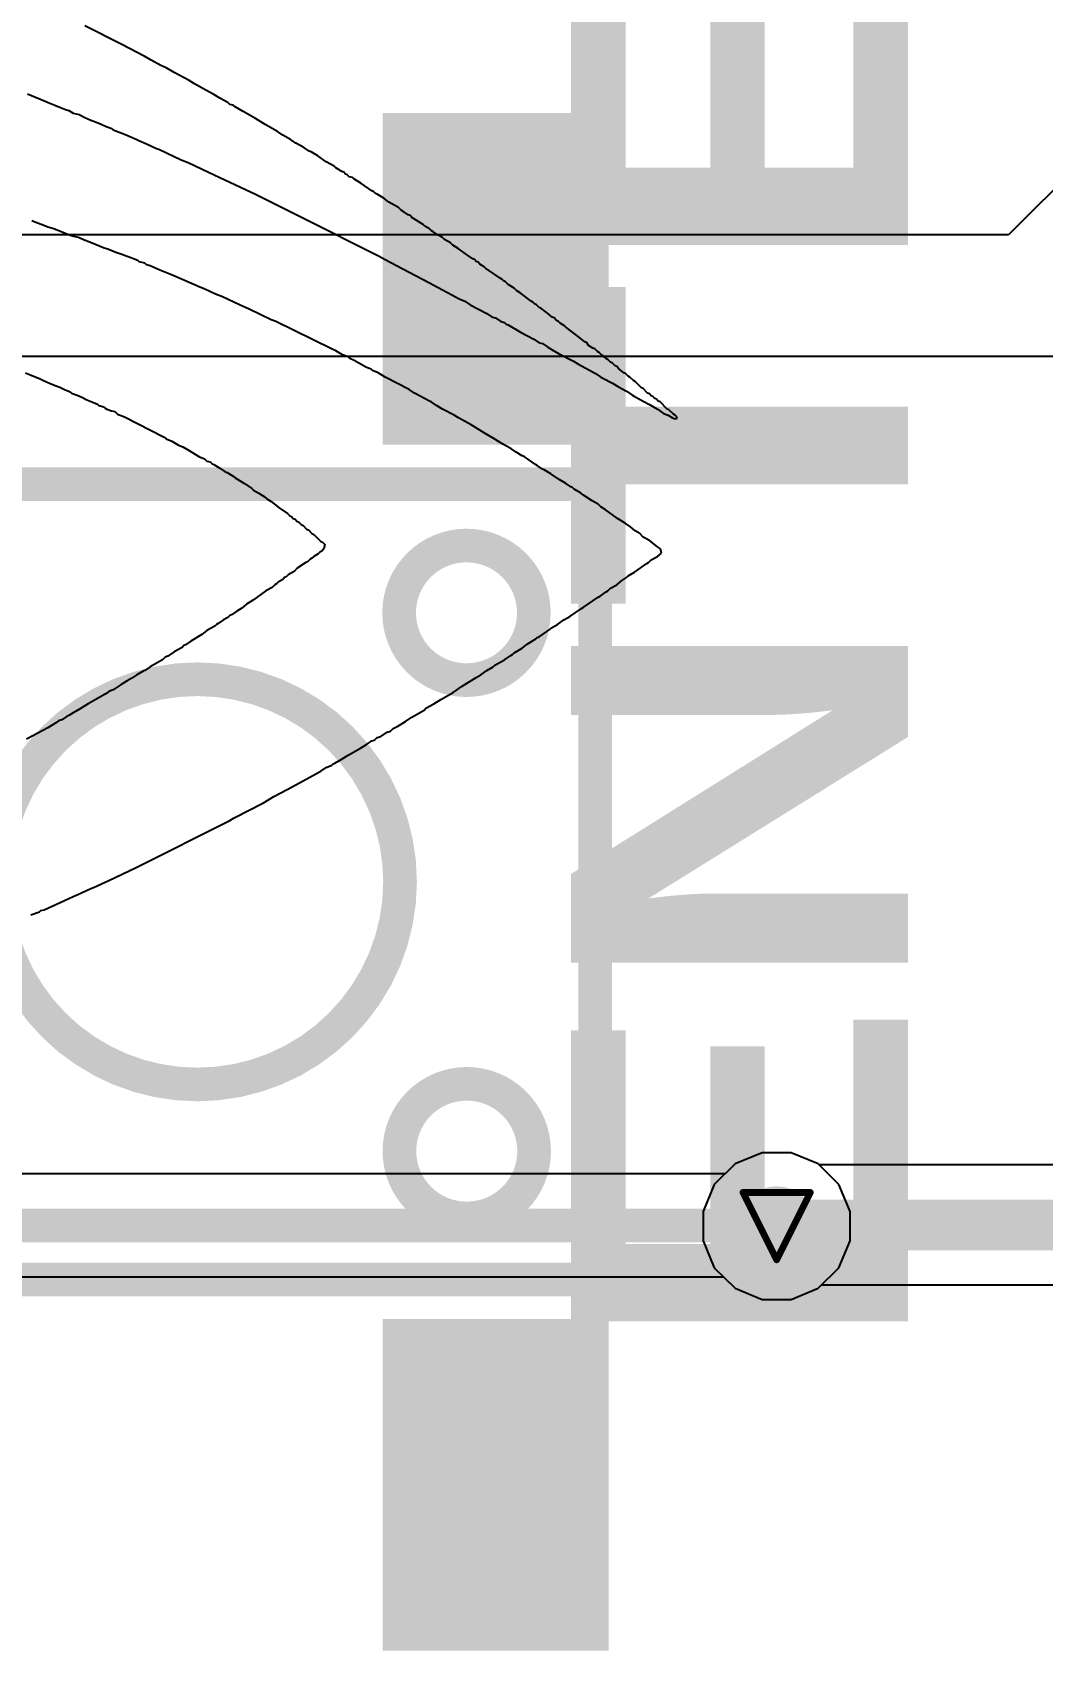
# Model space of a CAD drawing. Header units: inches. Extents: x 0 to 5359, y 0 to 5098.
# Drawn here: x 80.66 to 88.27, y 16.5 to 28.71 of the extents above; entities that cross this region are included whole.
import ezdxf

# ---------------------------------------------------------------- set-up
doc = ezdxf.new("R2010")
doc.units = ezdxf.units.IN
for name, color, linetype in [('Bottom Layer', 5, 'Continuous'), ('Bottom Overlay', 54, 'Continuous'), ('Drill Drawing', 1, 'Continuous'), ('Layer 1', 16, 'Continuous'), ('Layer 2', 76, 'Continuous'), ('Top Layer', 1, 'Continuous'), ('Top Overlay', 2, 'Continuous'), ('Top Paste', 8, 'Continuous'), ('Top Solder', 216, 'Continuous'), ('Via Holes', 16, 'Continuous')]:
    doc.layers.add(name, color=color, linetype=linetype)
doc.styles.add('Arial Black_Bold', font='', dxfattribs={"height": 0.2})
doc.styles.get('Arial Black_Bold').set_extended_font_data('Arial Black', bold=True)

# ---------------------------------------------------------------- blocks, each defined once
blk = doc.blocks.new('TS_1002S_12026C_56')
at = {"layer": 'Top Layer'}
for points in [[(-5.7, 3), (-3.4, 3), (-3.4, 1.5), (-5.7, 1.5)], [(3.4, 3), (5.7, 3), (5.7, 1.5), (3.4, 1.5)], [(-5.7, -1.5), (-3.4, -1.5), (-3.4, -3), (-5.7, -3)], [(3.4, -1.5), (5.7, -1.5), (5.7, -3), (3.4, -3)]]:
    blk.add_hatch(color=1, dxfattribs=at).paths.add_polyline_path(points)
at = {"layer": 'Top Paste'}
for points in [[(-5.7, 3), (-3.4, 3), (-3.4, 1.5), (-5.7, 1.5)], [(3.4, 3), (5.7, 3), (5.7, 1.5), (3.4, 1.5)], [(-5.7, -1.5), (-3.4, -1.5), (-3.4, -3), (-5.7, -3)], [(3.4, -1.5), (5.7, -1.5), (5.7, -3), (3.4, -3)]]:
    blk.add_hatch(color=8, dxfattribs=at).paths.add_polyline_path(points)
at = {"layer": 'Top Solder'}
for points in [[(-5.801, 3.102), (-3.298, 3.102), (-3.298, 1.398), (-5.801, 1.398)], [(3.298, 3.101), (5.801, 3.101), (5.801, 1.398), (3.298, 1.398)], [(-5.801, -1.398), (-3.298, -1.398), (-3.298, -3.102), (-5.801, -3.102)], [(3.298, -1.398), (5.801, -1.398), (5.801, -3.102), (3.298, -3.102)]]:
    blk.add_hatch(color=216, dxfattribs=at).paths.add_polyline_path(points)
at = {"layer": 'Top Overlay'}
for points in [[(3, 3, 0.254, 0.254, 0), (-3, 3, 0.254, 0.254, 0)], [(-3, -3, 0.254, 0.254, 0), (-3, 3, 0.254, 0.254, 0)], [(3, -3, 0.254, 0.254, 0), (3, 3, 0.254, 0.254, 0)], [(3, -3, 0.254, 0.254, 0), (-3, -3, 0.254, 0.254, 0)]]:
    blk.add_lwpolyline(points, format="xyseb", dxfattribs=at)
for points in [[(-3.063, 3, 0.127, 0.127, 1), (-2.936, 3, 0.127, 0.127, 1)], [(-3.063, 3, 0.127, 0.127, 1), (-2.936, 3, 0.127, 0.127, 1)], [(2.936, 3, 0.127, 0.127, 1), (3.063, 3, 0.127, 0.127, 1)], [(2.936, 3, 0.127, 0.127, 1), (3.063, 3, 0.127, 0.127, 1)], [(-1.522, 2.03, 0.254, 0.254, 1), (-2.538, 2.03, 0.254, 0.254, 1)], [(2.54, 2.032, 0.254, 0.254, 1), (1.524, 2.032, 0.254, 0.254, 1)], [(-2.601, 2.03, 0.127, 0.127, 1), (-2.474, 2.03, 0.127, 0.127, 1)], [(-1.585, 2.03, 0.127, 0.127, 1), (-1.458, 2.03, 0.127, 0.127, 1)], [(1.46, 2.032, 0.127, 0.127, 1), (1.587, 2.032, 0.127, 0.127, 1)], [(2.476, 2.032, 0.127, 0.127, 1), (2.603, 2.032, 0.127, 0.127, 1)], [(1.529, 0, 0.254, 0.254, 1), (-1.529, 0, 0.254, 0.254, 1)], [(-1.593, 0, 0.127, 0.127, 1), (-1.466, 0, 0.127, 0.127, 1)], [(1.466, 0, 0.127, 0.127, 1), (1.593, 0, 0.127, 0.127, 1)], [(-1.524, -2.032, 0.254, 0.254, 1), (-2.54, -2.032, 0.254, 0.254, 1)], [(2.54, -2.032, 0.254, 0.254, 1), (1.524, -2.032, 0.254, 0.254, 1)], [(-2.603, -2.032, 0.127, 0.127, 1), (-2.477, -2.032, 0.127, 0.127, 1)], [(-1.587, -2.032, 0.127, 0.127, 1), (-1.46, -2.032, 0.127, 0.127, 1)], [(1.46, -2.032, 0.127, 0.127, 1), (1.587, -2.032, 0.127, 0.127, 1)], [(2.476, -2.032, 0.127, 0.127, 1), (2.603, -2.032, 0.127, 0.127, 1)], [(-3.063, -3, 0.127, 0.127, 1), (-2.936, -3, 0.127, 0.127, 1)], [(-3.063, -3, 0.127, 0.127, 1), (-2.936, -3, 0.127, 0.127, 1)], [(2.936, -3, 0.127, 0.127, 1), (3.063, -3, 0.127, 0.127, 1)], [(2.936, -3, 0.127, 0.127, 1), (3.063, -3, 0.127, 0.127, 1)]]:
    blk.add_lwpolyline(points, format="xyseb", close=True, dxfattribs=at)

msp = doc.modelspace()

# ---------------------------------------------------------------- hatches: boundary and pattern name
at = {"layer": 'Bottom Layer'}
h = msp.add_hatch(color=5, dxfattribs=at)
edge = h.paths.add_edge_path()
edge.add_arc((86.269, 19.704), 0.3, 0, 360)
at = {"layer": 'Layer 1'}
h = msp.add_hatch(color=16, dxfattribs=at)
edge = h.paths.add_edge_path()
edge.add_arc((86.269, 19.704), 0.3, 0, 360)
at = {"layer": 'Layer 2'}
h = msp.add_hatch(color=76, dxfattribs=at)
edge = h.paths.add_edge_path()
edge.add_arc((86.269, 19.704), 0.3, 0, 360)
at = {"layer": 'Top Layer'}
h = msp.add_hatch(color=1, dxfattribs=at)
edge = h.paths.add_edge_path()
edge.add_arc((86.269, 19.704), 0.3, 0, 360)
at = {"layer": 'Via Holes'}
h = msp.add_hatch(color=7, dxfattribs=at)
edge = h.paths.add_edge_path()
edge.add_arc((86.269, 19.704), 0.15, 0, 360)

# ---------------------------------------------------------------- linework, layer by layer
at = {"layer": 'Bottom Layer'}
for p, q in [((85.955, 20.174), (85.88, 20.099)), ((86.159, 20.258), (85.955, 20.174)), ((86.379, 20.258), (86.159, 20.258)), ((86.583, 20.174), (86.379, 20.258)), ((86.739, 20.018), (86.583, 20.174)), ((85.88, 20.099), (44.917, 20.099)), ((86.823, 19.814), (86.739, 20.018)), ((86.823, 19.594), (86.823, 19.814)), ((86.739, 19.39), (86.823, 19.594)), ((44.882, 19.322), (85.868, 19.322)), ((85.868, 19.322), (85.955, 19.235)), ((86.583, 19.235), (86.739, 19.39)), ((85.955, 19.235), (86.159, 19.15)), ((86.379, 19.15), (86.583, 19.235)), ((86.159, 19.15), (86.379, 19.15))]:
    msp.add_line(p, q, dxfattribs=at)
for points in [[(44.882, 19.71, 0.254, 0.254, 0), (86.263, 19.71, 0.254, 0.254, 0)], [(86.263, 19.71, 0.254, 0.254, 0), (86.269, 19.704, 0.254, 0.254, 0)]]:
    msp.add_lwpolyline(points, format="xyseb", dxfattribs=at)
for points in [[(86.199, 19.71, 0.127, 0.127, 1), (86.326, 19.71, 0.127, 0.127, 1)], [(86.199, 19.71, 0.127, 0.127, 1), (86.326, 19.71, 0.127, 0.127, 1)], [(86.206, 19.704, 0.127, 0.127, 1), (86.333, 19.704, 0.127, 0.127, 1)]]:
    msp.add_lwpolyline(points, format="xyseb", close=True, dxfattribs=at)
at = {"layer": 'Bottom Overlay'}
for p, q in [((81.325, 28.623), (81.052, 28.762)), ((81.505, 28.529), (81.325, 28.623)), ((81.551, 28.503), (81.505, 28.529)), ((81.625, 28.463), (81.551, 28.503)), ((81.638, 28.456), (81.625, 28.463)), ((81.671, 28.443), (81.638, 28.456)), ((81.725, 28.409), (81.671, 28.443)), ((81.838, 28.349), (81.725, 28.409)), ((81.878, 28.323), (81.838, 28.349)), ((80.619, 28.249), (80.679, 28.223)), ((80.679, 28.223), (80.722, 28.206)), ((81.965, 28.276), (81.878, 28.323)), ((82.025, 28.243), (81.965, 28.276)), ((82.071, 28.216), (82.025, 28.243)), ((82.131, 28.183), (82.071, 28.216)), ((80.722, 28.206), (80.789, 28.179)), ((80.789, 28.179), (80.825, 28.163)), ((80.825, 28.163), (80.868, 28.146)), ((80.868, 28.146), (80.905, 28.129)), ((80.905, 28.129), (80.932, 28.123)), ((80.932, 28.123), (80.965, 28.103)), ((80.965, 28.103), (81.008, 28.093)), ((81.008, 28.093), (81.052, 28.069)), ((82.145, 28.169), (82.131, 28.183)), ((82.171, 28.163), (82.145, 28.169)), ((82.185, 28.149), (82.171, 28.163)), ((82.245, 28.116), (82.185, 28.149)), ((82.338, 28.063), (82.245, 28.116)), ((81.052, 28.069), (81.098, 28.049)), ((81.098, 28.049), (81.132, 28.036)), ((81.132, 28.036), (81.175, 28.019)), ((81.175, 28.019), (81.212, 28.003)), ((81.212, 28.003), (81.255, 27.986)), ((81.255, 27.986), (81.265, 27.976)), ((81.265, 27.976), (81.352, 27.943)), ((82.411, 28.016), (82.338, 28.063)), ((82.504, 27.963), (82.411, 28.016)), ((81.352, 27.943), (81.385, 27.93)), ((81.385, 27.93), (81.445, 27.903)), ((81.445, 27.903), (81.458, 27.896)), ((81.458, 27.896), (81.518, 27.87)), ((81.518, 27.87), (81.591, 27.836)), ((82.544, 27.936), (82.504, 27.963)), ((82.604, 27.903), (82.544, 27.936)), ((82.644, 27.876), (82.604, 27.903)), ((82.704, 27.843), (82.644, 27.876)), ((82.744, 27.816), (82.704, 27.843)), ((81.591, 27.836), (81.611, 27.83)), ((81.611, 27.83), (81.778, 27.75)), ((81.778, 27.75), (81.831, 27.73)), ((81.831, 27.73), (81.985, 27.656)), ((82.758, 27.81), (82.744, 27.816)), ((82.808, 27.78), (82.758, 27.81)), ((82.871, 27.736), (82.808, 27.78)), ((82.931, 27.703), (82.871, 27.736)), ((81.985, 27.656), (82.071, 27.616)), ((82.071, 27.616), (82.338, 27.49)), ((82.944, 27.69), (82.931, 27.703)), ((82.991, 27.663), (82.944, 27.69)), ((83.004, 27.656), (82.991, 27.663)), ((83.017, 27.643), (83.004, 27.656)), ((83.031, 27.636), (83.017, 27.643)), ((83.044, 27.623), (83.031, 27.636)), ((83.071, 27.616), (83.044, 27.623)), ((83.081, 27.606), (83.071, 27.616)), ((83.134, 27.573), (83.081, 27.606)), ((82.338, 27.49), (82.691, 27.316)), ((83.217, 27.516), (83.134, 27.573)), ((83.231, 27.51), (83.217, 27.516)), ((83.244, 27.496), (83.231, 27.51)), ((83.257, 27.49), (83.244, 27.496)), ((83.307, 27.46), (83.257, 27.49)), ((83.344, 27.43), (83.307, 27.46)), ((83.417, 27.39), (83.344, 27.43)), ((83.437, 27.37), (83.417, 27.39)), ((83.451, 27.363), (83.437, 27.37)), ((83.491, 27.336), (83.451, 27.363)), ((80.695, 27.273), (80.652, 27.29)), ((80.729, 27.26), (80.695, 27.273)), ((80.772, 27.243), (80.729, 27.26)), ((80.819, 27.23), (80.772, 27.243)), ((82.691, 27.316), (83.271, 27.023)), ((83.504, 27.33), (83.491, 27.336)), ((83.517, 27.316), (83.504, 27.33)), ((83.551, 27.296), (83.517, 27.316)), ((83.591, 27.27), (83.551, 27.296)), ((83.604, 27.263), (83.591, 27.27)), ((83.617, 27.25), (83.604, 27.263)), ((83.651, 27.23), (83.617, 27.25)), ((80.885, 27.203), (80.819, 27.23)), ((80.942, 27.18), (80.885, 27.203)), ((80.968, 27.173), (80.942, 27.18)), ((81.005, 27.163), (80.968, 27.173)), ((81.042, 27.147), (81.005, 27.163)), ((81.095, 27.127), (81.042, 27.147)), ((81.138, 27.11), (81.095, 27.127)), ((81.198, 27.083), (81.138, 27.11)), ((83.664, 27.217), (83.651, 27.23)), ((83.677, 27.21), (83.664, 27.217)), ((83.717, 27.183), (83.677, 27.21)), ((83.75, 27.163), (83.717, 27.183)), ((83.764, 27.15), (83.75, 27.163)), ((83.81, 27.123), (83.764, 27.15)), ((83.827, 27.107), (83.81, 27.123)), ((81.225, 27.077), (81.198, 27.083)), ((81.285, 27.05), (81.225, 27.077)), ((81.332, 27.037), (81.285, 27.05)), ((81.418, 27.003), (81.332, 27.037)), ((81.452, 26.99), (81.418, 27.003)), ((81.462, 26.98), (81.452, 26.99)), ((83.271, 27.023), (83.317, 26.997)), ((83.317, 26.997), (83.497, 26.903)), ((83.867, 27.08), (83.827, 27.107)), ((83.93, 27.037), (83.867, 27.08)), ((83.977, 27.003), (83.93, 27.037)), ((83.99, 26.997), (83.977, 27.003)), ((84.004, 26.983), (83.99, 26.997)), ((81.505, 26.97), (81.462, 26.98)), ((81.518, 26.957), (81.505, 26.97)), ((81.545, 26.95), (81.518, 26.957)), ((81.618, 26.917), (81.545, 26.95)), ((81.705, 26.883), (81.618, 26.917)), ((81.798, 26.843), (81.705, 26.883)), ((83.497, 26.903), (83.651, 26.823)), ((84.017, 26.977), (84.004, 26.983)), ((84.03, 26.963), (84.017, 26.977)), ((84.064, 26.943), (84.03, 26.963)), ((84.084, 26.923), (84.064, 26.943)), ((84.097, 26.917), (84.084, 26.923)), ((84.184, 26.857), (84.097, 26.917)), ((81.918, 26.79), (81.798, 26.843)), ((81.951, 26.777), (81.918, 26.79)), ((82.038, 26.737), (81.951, 26.777)), ((83.651, 26.823), (83.75, 26.77)), ((83.75, 26.77), (83.824, 26.73)), ((84.197, 26.85), (84.184, 26.857)), ((84.21, 26.837), (84.197, 26.85)), ((84.224, 26.83), (84.21, 26.837)), ((84.244, 26.81), (84.224, 26.83)), ((84.29, 26.783), (84.244, 26.81)), ((84.31, 26.763), (84.29, 26.783)), ((84.334, 26.747), (84.31, 26.763)), ((84.417, 26.683), (84.334, 26.747)), ((82.091, 26.717), (82.038, 26.737)), ((82.218, 26.657), (82.091, 26.717)), ((82.291, 26.623), (82.218, 26.657)), ((82.458, 26.544), (82.291, 26.623)), ((83.824, 26.73), (83.87, 26.703)), ((83.87, 26.703), (83.904, 26.69)), ((83.904, 26.69), (83.917, 26.683)), ((83.917, 26.683), (83.957, 26.657)), ((83.957, 26.657), (84.084, 26.59)), ((84.43, 26.677), (84.417, 26.683)), ((84.443, 26.663), (84.43, 26.677)), ((84.457, 26.657), (84.443, 26.663)), ((84.477, 26.637), (84.457, 26.657)), ((84.49, 26.63), (84.477, 26.637)), ((84.54, 26.593), (84.49, 26.63)), ((82.491, 26.53), (82.458, 26.544)), ((82.911, 26.324), (82.491, 26.53)), ((84.084, 26.59), (84.124, 26.563)), ((84.124, 26.563), (84.15, 26.557)), ((84.15, 26.557), (84.19, 26.53)), ((84.19, 26.53), (84.217, 26.524)), ((84.217, 26.524), (84.23, 26.51)), ((84.23, 26.51), (84.244, 26.504)), ((84.244, 26.504), (84.337, 26.45)), ((84.577, 26.563), (84.54, 26.593)), ((84.59, 26.557), (84.577, 26.563)), ((84.61, 26.537), (84.59, 26.557)), ((84.623, 26.53), (84.61, 26.537)), ((84.637, 26.517), (84.623, 26.53)), ((84.67, 26.497), (84.637, 26.517)), ((84.337, 26.45), (84.437, 26.397)), ((84.437, 26.397), (84.477, 26.37)), ((84.68, 26.487), (84.67, 26.497)), ((84.763, 26.424), (84.68, 26.487)), ((84.823, 26.377), (84.763, 26.424)), ((84.837, 26.37), (84.823, 26.377)), ((82.944, 26.31), (82.911, 26.324)), ((82.994, 26.28), (82.944, 26.31)), ((83.037, 26.264), (82.994, 26.28)), ((83.051, 26.25), (83.037, 26.264)), ((84.477, 26.37), (84.503, 26.364)), ((84.503, 26.364), (84.543, 26.337)), ((84.543, 26.337), (84.577, 26.317)), ((84.577, 26.317), (84.623, 26.29)), ((84.623, 26.29), (84.737, 26.23)), ((84.85, 26.35), (84.837, 26.37)), ((84.883, 26.33), (84.85, 26.35)), ((84.897, 26.324), (84.883, 26.33)), ((84.917, 26.304), (84.897, 26.324)), ((84.93, 26.297), (84.917, 26.304)), ((84.95, 26.277), (84.93, 26.297)), ((84.963, 26.27), (84.95, 26.277)), ((84.983, 26.25), (84.963, 26.27)), ((80.605, 26.144), (80.665, 26.117)), ((83.084, 26.237), (83.051, 26.25)), ((83.117, 26.217), (83.084, 26.237)), ((83.177, 26.184), (83.117, 26.217)), ((83.211, 26.17), (83.177, 26.184)), ((83.221, 26.16), (83.211, 26.17)), ((83.264, 26.144), (83.221, 26.16)), ((83.317, 26.11), (83.264, 26.144)), ((84.737, 26.23), (84.77, 26.21)), ((84.77, 26.21), (84.857, 26.164)), ((84.857, 26.164), (84.903, 26.137)), ((84.903, 26.137), (84.943, 26.11)), ((84.997, 26.244), (84.983, 26.25)), ((85.017, 26.224), (84.997, 26.244)), ((85.03, 26.217), (85.017, 26.224)), ((85.05, 26.197), (85.03, 26.217)), ((85.063, 26.19), (85.05, 26.197)), ((85.08, 26.174), (85.063, 26.19)), ((85.117, 26.144), (85.08, 26.174)), ((85.13, 26.137), (85.117, 26.144)), ((85.15, 26.117), (85.13, 26.137)), ((80.665, 26.117), (80.709, 26.1)), ((80.709, 26.1), (80.739, 26.084)), ((80.739, 26.084), (80.785, 26.064)), ((80.785, 26.064), (80.828, 26.047)), ((80.828, 26.047), (80.862, 26.034)), ((80.862, 26.034), (80.898, 26.017)), ((80.898, 26.017), (80.942, 26)), ((83.497, 26.017), (83.317, 26.11)), ((83.537, 25.99), (83.497, 26.017)), ((84.943, 26.11), (84.957, 26.104)), ((84.957, 26.104), (85.03, 26.064)), ((85.03, 26.064), (85.077, 26.037)), ((85.077, 26.037), (85.137, 26.004)), ((85.163, 26.11), (85.15, 26.117)), ((85.19, 26.084), (85.163, 26.11)), ((85.203, 26.077), (85.19, 26.084)), ((85.25, 26.03), (85.203, 26.077)), ((85.263, 26.024), (85.25, 26.03)), ((85.296, 25.99), (85.263, 26.024)), ((80.942, 26), (80.952, 25.99)), ((80.952, 25.99), (80.995, 25.974)), ((80.995, 25.974), (81.028, 25.96)), ((81.028, 25.96), (81.068, 25.94)), ((81.068, 25.94), (81.105, 25.924)), ((81.105, 25.924), (81.148, 25.907)), ((81.148, 25.907), (81.158, 25.897)), ((81.158, 25.897), (81.195, 25.887)), ((83.651, 25.93), (83.537, 25.99)), ((83.664, 25.924), (83.651, 25.93)), ((83.704, 25.897), (83.664, 25.924)), ((83.75, 25.87), (83.704, 25.897)), ((85.137, 26.004), (85.176, 25.977)), ((85.176, 25.977), (85.19, 25.97)), ((85.19, 25.97), (85.263, 25.93)), ((85.263, 25.93), (85.31, 25.904)), ((85.31, 25.984), (85.296, 25.99)), ((85.323, 25.97), (85.31, 25.984)), ((85.31, 25.904), (85.37, 25.87)), ((85.336, 25.964), (85.323, 25.97)), ((85.35, 25.95), (85.336, 25.964)), ((85.363, 25.944), (85.35, 25.95)), ((85.376, 25.93), (85.363, 25.944)), ((85.39, 25.924), (85.376, 25.93)), ((85.443, 25.87), (85.39, 25.924)), ((81.195, 25.887), (81.205, 25.877)), ((81.205, 25.877), (81.218, 25.87)), ((81.218, 25.87), (81.252, 25.857)), ((81.252, 25.857), (81.278, 25.85)), ((81.278, 25.85), (81.298, 25.83)), ((81.298, 25.83), (81.352, 25.811)), ((81.352, 25.811), (81.651, 25.657)), ((83.837, 25.824), (83.75, 25.87)), ((83.87, 25.804), (83.837, 25.824)), ((83.964, 25.751), (83.87, 25.804)), ((85.37, 25.87), (85.416, 25.837)), ((85.416, 25.837), (85.45, 25.824)), ((85.456, 25.864), (85.443, 25.87)), ((85.45, 25.824), (85.483, 25.804)), ((85.49, 25.83), (85.456, 25.864)), ((85.483, 25.804), (85.503, 25.797)), ((85.503, 25.824), (85.49, 25.83)), ((85.513, 25.814), (85.503, 25.824)), ((85.503, 25.797), (85.52, 25.801)), ((85.52, 25.801), (85.513, 25.814)), ((81.651, 25.657), (81.665, 25.644)), ((81.665, 25.644), (81.708, 25.627)), ((83.997, 25.731), (83.964, 25.751)), ((84.07, 25.684), (83.997, 25.731)), ((84.13, 25.651), (84.07, 25.684)), ((84.164, 25.631), (84.13, 25.651)), ((81.708, 25.627), (81.758, 25.597)), ((81.758, 25.597), (81.791, 25.584)), ((81.791, 25.584), (81.838, 25.557)), ((81.838, 25.557), (81.911, 25.511)), ((84.204, 25.604), (84.164, 25.631)), ((84.264, 25.571), (84.204, 25.604)), ((84.304, 25.544), (84.264, 25.571)), ((84.35, 25.517), (84.304, 25.544)), ((81.911, 25.511), (81.955, 25.494)), ((81.955, 25.494), (81.971, 25.477)), ((81.971, 25.477), (81.998, 25.471)), ((81.998, 25.471), (82.011, 25.457)), ((82.011, 25.457), (82.025, 25.451)), ((82.025, 25.451), (82.071, 25.424)), ((82.071, 25.424), (82.111, 25.397)), ((84.364, 25.511), (84.35, 25.517)), ((84.45, 25.451), (84.364, 25.511)), ((84.463, 25.444), (84.45, 25.451)), ((84.503, 25.417), (84.463, 25.444)), ((84.517, 25.411), (84.503, 25.417)), ((84.567, 25.381), (84.517, 25.411)), ((82.111, 25.397), (82.125, 25.391)), ((82.125, 25.391), (82.171, 25.364)), ((82.171, 25.364), (82.185, 25.351)), ((82.185, 25.351), (82.231, 25.324)), ((82.231, 25.324), (82.251, 25.311)), ((82.251, 25.311), (82.255, 25.307)), ((82.255, 25.307), (82.311, 25.271)), ((84.63, 25.337), (84.567, 25.381)), ((84.677, 25.311), (84.63, 25.337)), ((84.717, 25.284), (84.677, 25.311)), ((84.73, 25.277), (84.717, 25.284)), ((82.311, 25.271), (82.324, 25.257)), ((82.324, 25.257), (82.358, 25.237)), ((82.358, 25.237), (82.404, 25.211)), ((82.404, 25.211), (82.424, 25.191)), ((82.424, 25.191), (82.458, 25.171)), ((82.458, 25.171), (82.518, 25.124)), ((84.743, 25.264), (84.73, 25.277)), ((84.79, 25.237), (84.743, 25.264)), ((84.813, 25.221), (84.79, 25.237)), ((84.877, 25.177), (84.813, 25.221)), ((84.923, 25.151), (84.877, 25.177)), ((82.518, 25.124), (82.581, 25.081)), ((82.581, 25.081), (82.598, 25.064)), ((82.598, 25.064), (82.611, 25.058)), ((82.611, 25.058), (82.624, 25.044)), ((82.624, 25.044), (82.638, 25.038)), ((82.638, 25.038), (82.651, 25.024)), ((84.943, 25.131), (84.923, 25.151)), ((84.977, 25.111), (84.943, 25.131)), ((85.07, 25.044), (84.977, 25.111)), ((85.127, 25.008), (85.07, 25.044)), ((82.651, 25.024), (82.664, 25.018)), ((82.664, 25.018), (82.684, 24.998)), ((82.684, 24.998), (82.698, 24.991)), ((82.698, 24.991), (82.724, 24.964)), ((82.724, 24.964), (82.738, 24.958)), ((82.738, 24.958), (82.764, 24.931)), ((82.764, 24.931), (82.778, 24.924)), ((82.778, 24.924), (82.831, 24.871)), ((85.166, 24.981), (85.127, 25.008)), ((85.203, 24.951), (85.166, 24.981)), ((85.236, 24.931), (85.203, 24.951)), ((85.263, 24.904), (85.236, 24.931)), ((82.824, 24.791), (82.811, 24.778)), ((82.838, 24.798), (82.824, 24.791)), ((82.831, 24.871), (82.844, 24.864)), ((82.854, 24.814), (82.838, 24.798)), ((82.844, 24.864), (82.861, 24.848)), ((82.861, 24.848), (82.854, 24.814)), ((85.31, 24.878), (85.263, 24.904)), ((85.37, 24.831), (85.31, 24.878)), ((85.393, 24.814), (85.37, 24.831)), ((85.4, 24.781), (85.393, 24.814)), ((82.654, 24.668), (82.631, 24.644)), ((82.718, 24.711), (82.654, 24.668)), ((82.731, 24.718), (82.718, 24.711)), ((82.751, 24.738), (82.731, 24.718)), ((82.764, 24.744), (82.751, 24.738)), ((82.778, 24.758), (82.764, 24.744)), ((82.811, 24.778), (82.778, 24.758)), ((85.196, 24.638), (85.29, 24.704)), ((85.29, 24.704), (85.303, 24.711)), ((85.303, 24.711), (85.323, 24.731)), ((85.323, 24.731), (85.37, 24.758)), ((85.37, 24.758), (85.4, 24.781)), ((82.498, 24.551), (82.484, 24.544)), ((82.511, 24.564), (82.498, 24.551)), ((82.544, 24.584), (82.511, 24.564)), ((82.558, 24.598), (82.544, 24.584)), ((82.571, 24.604), (82.558, 24.598)), ((82.584, 24.618), (82.571, 24.604)), ((82.631, 24.644), (82.584, 24.618)), ((85.063, 24.544), (85.1, 24.574)), ((85.1, 24.574), (85.137, 24.598)), ((85.137, 24.598), (85.15, 24.611)), ((85.15, 24.611), (85.196, 24.638)), ((82.324, 24.431), (82.284, 24.404)), ((82.418, 24.498), (82.324, 24.431)), ((82.464, 24.524), (82.418, 24.498)), ((82.484, 24.544), (82.464, 24.524)), ((84.81, 24.371), (84.923, 24.451)), ((84.923, 24.451), (84.937, 24.458)), ((84.937, 24.458), (84.983, 24.491)), ((84.983, 24.491), (84.997, 24.498)), ((84.997, 24.498), (85.017, 24.518)), ((85.017, 24.518), (85.063, 24.544)), ((82.145, 24.311), (82.131, 24.298)), ((82.158, 24.318), (82.145, 24.311)), ((82.198, 24.345), (82.158, 24.318)), ((82.235, 24.368), (82.198, 24.345)), ((82.271, 24.398), (82.235, 24.368)), ((82.284, 24.404), (82.271, 24.398)), ((84.663, 24.278), (84.71, 24.305)), ((84.71, 24.305), (84.797, 24.365)), ((84.797, 24.365), (84.81, 24.371)), ((81.971, 24.198), (81.935, 24.168)), ((82.031, 24.231), (81.971, 24.198)), ((82.045, 24.245), (82.031, 24.231)), ((82.058, 24.251), (82.045, 24.245)), ((82.098, 24.278), (82.058, 24.251)), ((82.131, 24.298), (82.098, 24.278)), ((84.477, 24.151), (84.56, 24.208)), ((84.56, 24.208), (84.57, 24.218)), ((84.57, 24.218), (84.617, 24.245)), ((84.617, 24.245), (84.663, 24.278)), ((81.785, 24.071), (81.725, 24.038)), ((81.798, 24.085), (81.785, 24.071)), ((81.811, 24.091), (81.798, 24.085)), ((81.851, 24.118), (81.811, 24.091)), ((81.935, 24.168), (81.851, 24.118)), ((84.29, 24.031), (84.35, 24.065)), ((84.35, 24.065), (84.387, 24.095)), ((84.387, 24.095), (84.453, 24.135)), ((84.453, 24.135), (84.463, 24.145)), ((84.463, 24.145), (84.477, 24.151)), ((81.638, 23.978), (81.545, 23.925)), ((81.658, 23.998), (81.638, 23.978)), ((81.678, 24.005), (81.658, 23.998)), ((81.725, 24.038), (81.678, 24.005)), ((84.13, 23.925), (84.144, 23.938)), ((84.144, 23.938), (84.217, 23.978)), ((84.217, 23.978), (84.264, 24.011)), ((84.264, 24.011), (84.277, 24.018)), ((84.277, 24.018), (84.29, 24.031)), ((81.372, 23.818), (81.325, 23.791)), ((81.405, 23.838), (81.372, 23.818)), ((81.445, 23.865), (81.405, 23.838)), ((81.492, 23.891), (81.445, 23.865)), ((81.505, 23.898), (81.492, 23.891)), ((81.545, 23.925), (81.505, 23.898)), ((83.93, 23.798), (84.004, 23.845)), ((84.004, 23.845), (84.037, 23.865)), ((84.037, 23.865), (84.084, 23.898)), ((84.084, 23.898), (84.13, 23.925)), ((81.205, 23.718), (81.112, 23.665)), ((81.218, 23.725), (81.205, 23.718)), ((81.232, 23.738), (81.218, 23.725)), ((81.265, 23.751), (81.232, 23.738)), ((81.325, 23.791), (81.265, 23.751)), ((83.737, 23.678), (83.83, 23.731)), ((83.83, 23.731), (83.897, 23.778)), ((83.897, 23.778), (83.93, 23.798)), ((80.965, 23.578), (80.932, 23.558)), ((81.012, 23.605), (80.965, 23.578)), ((81.025, 23.612), (81.012, 23.605)), ((81.065, 23.638), (81.025, 23.612)), ((81.078, 23.645), (81.065, 23.638)), ((81.112, 23.665), (81.078, 23.645)), ((83.517, 23.545), (83.611, 23.598)), ((83.611, 23.598), (83.624, 23.612)), ((83.624, 23.612), (83.684, 23.645)), ((83.684, 23.645), (83.737, 23.678)), ((80.772, 23.465), (80.659, 23.405)), ((80.825, 23.498), (80.772, 23.465)), ((80.838, 23.505), (80.825, 23.498)), ((80.852, 23.518), (80.838, 23.505)), ((80.878, 23.525), (80.852, 23.518)), ((80.918, 23.552), (80.878, 23.525)), ((80.932, 23.558), (80.918, 23.552)), ((83.357, 23.438), (83.377, 23.458)), ((83.377, 23.458), (83.411, 23.478)), ((83.411, 23.478), (83.471, 23.512)), ((83.471, 23.512), (83.517, 23.545)), ((80.659, 23.405), (80.612, 23.378)), ((83.131, 23.312), (83.164, 23.332)), ((83.164, 23.332), (83.177, 23.338)), ((83.177, 23.338), (83.217, 23.365)), ((83.217, 23.365), (83.237, 23.372)), ((83.237, 23.372), (83.257, 23.392)), ((83.257, 23.392), (83.284, 23.398)), ((83.284, 23.398), (83.331, 23.432)), ((83.331, 23.432), (83.357, 23.438)), ((82.938, 23.198), (82.984, 23.225)), ((82.984, 23.225), (83.037, 23.258)), ((83.037, 23.258), (83.131, 23.312)), ((82.698, 23.065), (82.771, 23.105)), ((82.771, 23.105), (82.831, 23.138)), ((82.831, 23.138), (82.871, 23.165)), ((82.871, 23.165), (82.914, 23.182)), ((82.914, 23.182), (82.924, 23.192)), ((82.924, 23.192), (82.938, 23.198)), ((82.478, 22.945), (82.578, 22.998)), ((82.578, 22.998), (82.698, 23.065)), ((82.178, 22.785), (82.398, 22.899)), ((82.398, 22.899), (82.444, 22.925)), ((82.444, 22.925), (82.478, 22.945)), ((81.445, 22.412), (82.145, 22.765)), ((82.145, 22.765), (82.178, 22.785)), ((81.232, 22.312), (81.385, 22.385)), ((81.385, 22.385), (81.445, 22.412)), ((80.998, 22.206), (81.098, 22.252)), ((81.098, 22.252), (81.118, 22.259)), ((81.118, 22.259), (81.232, 22.312)), ((80.745, 22.092), (80.865, 22.146)), ((80.865, 22.146), (80.965, 22.192)), ((80.965, 22.192), (80.998, 22.206)), ((80.645, 22.052), (80.709, 22.076)), ((80.709, 22.076), (80.719, 22.086)), ((80.719, 22.086), (80.745, 22.092))]:
    msp.add_line(p, q, dxfattribs=at)
at = {"layer": 'Drill Drawing'}
for points in [[(86.015, 19.958, 0.0508, 0.0508, 0), (86.523, 19.958, 0.0508, 0.0508, 0)], [(86.015, 19.958, 0.0508, 0.0508, 0), (86.269, 19.45, 0.0508, 0.0508, 0)], [(86.269, 19.45, 0.0508, 0.0508, 0), (86.523, 19.958, 0.0508, 0.0508, 0)]]:
    msp.add_lwpolyline(points, format="xyseb", dxfattribs=at)
for points in [[(86.002, 19.958, 0.0254, 0.0254, 1), (86.028, 19.958, 0.0254, 0.0254, 1)], [(86.002, 19.958, 0.0254, 0.0254, 1), (86.028, 19.958, 0.0254, 0.0254, 1)], [(86.51, 19.958, 0.0254, 0.0254, 1), (86.536, 19.958, 0.0254, 0.0254, 1)], [(86.51, 19.958, 0.0254, 0.0254, 1), (86.536, 19.958, 0.0254, 0.0254, 1)], [(86.256, 19.45, 0.0254, 0.0254, 1), (86.282, 19.45, 0.0254, 0.0254, 1)], [(86.256, 19.45, 0.0254, 0.0254, 1), (86.282, 19.45, 0.0254, 0.0254, 1)]]:
    msp.add_lwpolyline(points, format="xyseb", close=True, dxfattribs=at)
at = {"layer": 'Layer 1'}
for p, q in [((85.955, 20.174), (85.799, 20.018)), ((86.159, 20.258), (85.955, 20.174)), ((86.379, 20.258), (86.159, 20.258)), ((86.583, 20.174), (86.379, 20.258)), ((86.739, 20.018), (86.583, 20.174)), ((85.799, 20.018), (85.715, 19.814)), ((86.823, 19.814), (86.739, 20.018)), ((85.715, 19.814), (85.715, 19.594)), ((86.823, 19.594), (86.823, 19.814)), ((85.715, 19.594), (85.799, 19.39)), ((86.739, 19.39), (86.823, 19.594)), ((85.799, 19.39), (85.955, 19.235)), ((86.583, 19.235), (86.739, 19.39)), ((85.955, 19.235), (86.159, 19.15)), ((86.379, 19.15), (86.583, 19.235)), ((86.159, 19.15), (86.379, 19.15))]:
    msp.add_line(p, q, dxfattribs=at)
at = {"layer": 'Layer 2'}
for p, q in [((90.691, 29.858), (88.017, 27.184)), ((88.017, 27.184), (45.81, 27.184)), ((28.81, 26.27), (88.628, 26.27)), ((85.955, 20.174), (85.799, 20.018)), ((86.159, 20.258), (85.955, 20.174)), ((86.379, 20.258), (86.159, 20.258)), ((86.583, 20.174), (86.379, 20.258)), ((86.739, 20.018), (86.583, 20.174)), ((85.799, 20.018), (85.715, 19.814)), ((86.823, 19.814), (86.739, 20.018)), ((85.715, 19.814), (85.715, 19.594)), ((86.823, 19.594), (86.823, 19.814)), ((85.715, 19.594), (85.799, 19.39)), ((86.739, 19.39), (86.823, 19.594)), ((85.799, 19.39), (85.955, 19.235)), ((86.583, 19.235), (86.739, 19.39)), ((85.955, 19.235), (86.159, 19.15)), ((86.379, 19.15), (86.583, 19.235)), ((86.159, 19.15), (86.379, 19.15))]:
    msp.add_line(p, q, dxfattribs=at)
at = {"layer": 'Top Layer'}
for p, q in [((85.955, 20.174), (85.799, 20.018)), ((86.159, 20.258), (85.955, 20.174)), ((86.379, 20.258), (86.159, 20.258)), ((86.583, 20.174), (86.379, 20.258)), ((86.59, 20.167), (86.583, 20.174)), ((88.75, 20.167), (86.59, 20.167)), ((85.799, 20.018), (85.715, 19.814)), ((85.715, 19.814), (85.715, 19.594)), ((85.715, 19.594), (85.799, 19.39)), ((85.799, 19.39), (85.955, 19.235)), ((85.955, 19.235), (86.159, 19.15)), ((86.379, 19.15), (86.583, 19.235)), ((86.583, 19.235), (86.608, 19.26)), ((86.608, 19.26), (88.75, 19.26)), ((86.159, 19.15), (86.379, 19.15))]:
    msp.add_line(p, q, dxfattribs=at)
for points in [[(86.269, 19.704, 0.381, 0.381, 0), (86.278, 19.713, 0.381, 0.381, 0)], [(86.278, 19.713, 0.381, 0.381, 0), (89.313, 19.713, 0.381, 0.381, 0)]]:
    msp.add_lwpolyline(points, format="xyseb", dxfattribs=at)
for points in [[(86.174, 19.704, 0.191, 0.191, 1), (86.364, 19.704, 0.191, 0.191, 1)], [(86.183, 19.713, 0.191, 0.191, 1), (86.373, 19.713, 0.191, 0.191, 1)], [(86.183, 19.713, 0.191, 0.191, 1), (86.373, 19.713, 0.191, 0.191, 1)]]:
    msp.add_lwpolyline(points, format="xyseb", close=True, dxfattribs=at)

# ---------------------------------------------------------------- block references
at = {"rotation": 270}
msp.add_blockref('TS_1002S_12026C_56', (81.9, 22.302), dxfattribs=at)

# ---------------------------------------------------------------- texts
at = {"layer": 'Top Overlay', "style": 'Arial Black_Bold'}
msp.add_text('ENTER', height=2.54, rotation=90, dxfattribs=at).set_placement((87.259, 18.713))

doc.saveas('drawing.dxf')
